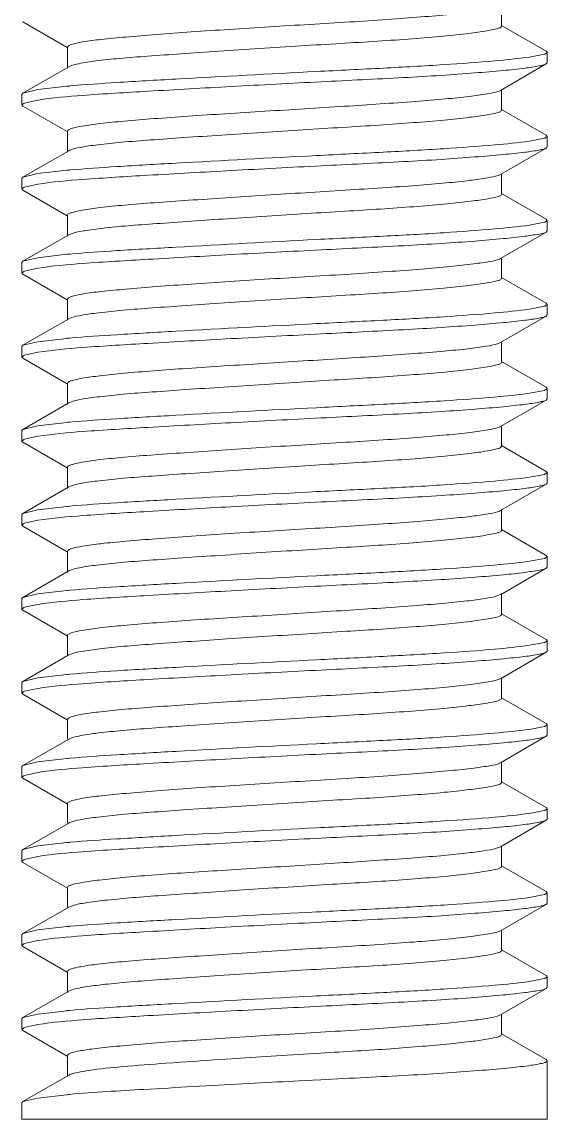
# Model space of a CAD drawing. Header units: millimetres. Extents: x 1991 to 2585, y -545 to -125.
# Drawn here: x 2374.75 to 2379.75, y -478.01 to -467.57 of the extents above; entities that cross this region are included whole.
import ezdxf

# ---------------------------------------------------------------- set-up
doc = ezdxf.new("R2010")
doc.units = ezdxf.units.MM
doc.header["$LTSCALE"] = 0.1
doc.layers.get('0').update_dxf_attribs({"lineweight": 13})

msp = doc.modelspace()

# ---------------------------------------------------------------- linework, layer by layer
at = {"color": 7, "linetype": 'Continuous'}
for p, q in [((2379.317, -467.611), (2379.317, -467.423)), ((2374.759, -467.571), (2375.181, -467.815)), ((2379.741, -467.849), (2379.317, -467.604)), ((2375.184, -467.811), (2375.184, -468.011)), ((2379.726, -467.878), (2379.583, -467.905)), ((2379.75, -467.861), (2379.729, -467.877)), ((2379.741, -467.849), (2379.75, -467.86)), ((2379.75, -467.86), (2379.75, -467.96)), ((2375.202, -467.994), (2375.196, -467.997)), ((2379.307, -468.223), (2379.742, -467.971)), ((2379.742, -467.971), (2379.75, -467.96)), ((2375.196, -467.997), (2374.76, -468.249)), ((2375.178, -468.183), (2374.903, -468.215)), ((2374.76, -468.249), (2374.75, -468.26)), ((2374.75, -468.26), (2374.75, -468.36)), ((2374.903, -468.215), (2374.76, -468.249)), ((2379.307, -468.222), (2379.284, -468.232)), ((2379.317, -468.411), (2379.317, -468.223)), ((2374.759, -468.371), (2374.75, -468.36)), ((2374.751, -468.361), (2374.768, -468.346)), ((2374.759, -468.371), (2375.181, -468.615)), ((2374.768, -468.346), (2374.774, -468.343)), ((2374.774, -468.343), (2374.903, -468.315)), ((2379.741, -468.649), (2379.317, -468.404)), ((2375.184, -468.611), (2375.184, -468.811)), ((2379.726, -468.678), (2379.583, -468.705)), ((2379.75, -468.661), (2379.728, -468.677)), ((2379.741, -468.649), (2379.75, -468.66)), ((2379.75, -468.66), (2379.75, -468.76)), ((2375.196, -468.797), (2374.76, -469.049)), ((2375.208, -468.791), (2375.196, -468.797)), ((2379.307, -469.023), (2379.742, -468.771)), ((2379.742, -468.771), (2379.75, -468.76)), ((2374.903, -469.015), (2374.76, -469.049)), ((2375.178, -468.983), (2374.903, -469.015)), ((2379.307, -469.022), (2379.286, -469.031)), ((2379.317, -469.211), (2379.317, -469.023)), ((2374.76, -469.049), (2374.75, -469.06)), ((2374.75, -469.06), (2374.75, -469.16)), ((2374.768, -469.146), (2374.774, -469.143)), ((2374.774, -469.143), (2374.903, -469.115)), ((2374.75, -469.161), (2374.768, -469.146)), ((2374.759, -469.171), (2374.75, -469.16)), ((2374.759, -469.171), (2375.181, -469.415)), ((2379.741, -469.449), (2379.317, -469.204)), ((2375.184, -469.411), (2375.184, -469.611)), ((2379.741, -469.449), (2379.75, -469.46)), ((2379.726, -469.478), (2379.582, -469.505)), ((2379.75, -469.461), (2379.729, -469.477)), ((2379.742, -469.571), (2379.75, -469.56)), ((2379.75, -469.46), (2379.75, -469.56)), ((2375.196, -469.597), (2374.76, -469.849)), ((2375.24, -469.58), (2375.196, -469.597)), ((2379.307, -469.823), (2379.742, -469.571)), ((2374.76, -469.849), (2374.75, -469.86)), ((2374.75, -469.86), (2374.75, -469.96)), ((2374.903, -469.815), (2374.76, -469.849)), ((2375.178, -469.783), (2374.903, -469.815)), ((2379.307, -469.823), (2379.298, -469.828)), ((2379.317, -470.011), (2379.317, -469.823)), ((2374.759, -469.971), (2374.75, -469.96)), ((2374.751, -469.961), (2374.768, -469.946)), ((2374.759, -469.971), (2375.181, -470.215)), ((2374.768, -469.946), (2374.774, -469.943)), ((2374.774, -469.943), (2374.903, -469.915)), ((2379.741, -470.249), (2379.317, -470.004)), ((2375.184, -470.211), (2375.184, -470.411)), ((2379.726, -470.278), (2379.583, -470.305)), ((2379.75, -470.261), (2379.729, -470.277)), ((2379.741, -470.249), (2379.75, -470.26)), ((2379.75, -470.26), (2379.75, -470.36)), ((2375.196, -470.397), (2374.76, -470.649)), ((2375.203, -470.393), (2375.196, -470.397)), ((2379.307, -470.623), (2379.742, -470.371)), ((2379.742, -470.371), (2379.75, -470.36)), ((2375.178, -470.583), (2374.903, -470.615)), ((2374.76, -470.649), (2374.75, -470.66)), ((2374.75, -470.66), (2374.75, -470.76)), ((2374.903, -470.615), (2374.76, -470.649)), ((2379.307, -470.622), (2379.279, -470.634)), ((2379.317, -470.811), (2379.317, -470.623)), ((2374.759, -470.771), (2374.75, -470.76)), ((2374.751, -470.761), (2374.768, -470.746)), ((2374.759, -470.771), (2375.181, -471.015)), ((2374.768, -470.746), (2374.774, -470.743)), ((2374.774, -470.743), (2374.903, -470.715)), ((2379.741, -471.049), (2379.317, -470.804)), ((2375.184, -471.011), (2375.184, -471.211)), ((2379.726, -471.078), (2379.583, -471.105)), ((2379.75, -471.061), (2379.728, -471.077)), ((2379.741, -471.049), (2379.75, -471.06)), ((2379.75, -471.06), (2379.75, -471.16)), ((2375.196, -471.197), (2374.76, -471.449)), ((2375.214, -471.189), (2375.196, -471.197)), ((2379.307, -471.423), (2379.742, -471.171)), ((2379.742, -471.171), (2379.75, -471.16)), ((2374.903, -471.415), (2374.76, -471.449)), ((2375.178, -471.383), (2374.903, -471.415)), ((2379.307, -471.422), (2379.287, -471.431)), ((2379.317, -471.611), (2379.317, -471.423)), ((2374.76, -471.449), (2374.75, -471.46)), ((2374.75, -471.46), (2374.75, -471.56)), ((2374.751, -471.561), (2374.768, -471.546)), ((2374.768, -471.546), (2374.774, -471.543)), ((2374.774, -471.543), (2374.903, -471.515)), ((2374.759, -471.571), (2374.75, -471.56)), ((2374.759, -471.571), (2375.181, -471.815)), ((2379.741, -471.849), (2379.317, -471.604)), ((2375.184, -471.811), (2375.184, -472.011)), ((2379.741, -471.849), (2379.75, -471.86)), ((2379.75, -471.86), (2379.75, -471.96)), ((2379.726, -471.878), (2379.582, -471.905)), ((2379.75, -471.861), (2379.729, -471.877)), ((2379.742, -471.971), (2379.75, -471.96)), ((2375.196, -471.997), (2374.894, -472.172)), ((2375.214, -471.989), (2375.196, -471.997)), ((2379.307, -472.223), (2379.742, -471.971)), ((2374.894, -472.172), (2374.76, -472.249)), ((2374.76, -472.249), (2374.75, -472.26)), ((2374.75, -472.26), (2374.75, -472.36)), ((2374.903, -472.215), (2374.76, -472.249)), ((2375.178, -472.183), (2374.903, -472.215)), ((2379.307, -472.223), (2379.298, -472.227)), ((2379.317, -472.411), (2379.317, -472.211)), ((2374.75, -472.361), (2374.768, -472.346)), ((2374.759, -472.371), (2374.75, -472.36)), ((2374.759, -472.371), (2375.181, -472.615)), ((2374.768, -472.346), (2374.774, -472.343)), ((2374.774, -472.343), (2374.903, -472.315)), ((2379.741, -472.649), (2379.317, -472.404)), ((2375.184, -472.611), (2375.184, -472.811)), ((2379.726, -472.678), (2379.583, -472.705)), ((2379.75, -472.661), (2379.729, -472.677)), ((2379.741, -472.649), (2379.75, -472.66)), ((2379.75, -472.66), (2379.75, -472.76)), ((2375.196, -472.797), (2374.76, -473.049)), ((2375.205, -472.792), (2375.196, -472.797)), ((2379.307, -473.023), (2379.742, -472.771)), ((2379.742, -472.771), (2379.75, -472.76)), ((2375.178, -472.983), (2374.903, -473.015)), ((2374.76, -473.049), (2374.75, -473.06)), ((2374.75, -473.06), (2374.75, -473.16)), ((2374.903, -473.015), (2374.76, -473.049)), ((2379.307, -473.022), (2379.274, -473.035)), ((2379.317, -473.211), (2379.317, -473.011)), ((2374.759, -473.171), (2374.75, -473.16)), ((2374.751, -473.161), (2374.768, -473.146)), ((2374.759, -473.171), (2375.181, -473.415)), ((2374.768, -473.146), (2374.774, -473.143)), ((2374.774, -473.143), (2374.903, -473.115)), ((2379.741, -473.449), (2379.317, -473.204)), ((2375.184, -473.411), (2375.184, -473.597)), ((2379.726, -473.478), (2379.583, -473.505)), ((2379.75, -473.461), (2379.729, -473.477)), ((2379.741, -473.449), (2379.75, -473.46)), ((2379.75, -473.46), (2379.75, -473.56)), ((2375.196, -473.597), (2374.76, -473.849)), ((2375.224, -473.585), (2375.196, -473.597)), ((2379.307, -473.823), (2379.742, -473.571)), ((2379.742, -473.571), (2379.75, -473.56)), ((2374.903, -473.815), (2374.76, -473.849)), ((2375.178, -473.783), (2374.903, -473.815)), ((2379.307, -473.822), (2379.289, -473.83)), ((2379.317, -474.011), (2379.317, -473.811)), ((2374.76, -473.849), (2374.75, -473.86)), ((2374.75, -473.86), (2374.75, -473.96)), ((2374.751, -473.961), (2374.768, -473.946)), ((2374.768, -473.946), (2374.774, -473.943)), ((2374.774, -473.943), (2374.903, -473.915)), ((2374.759, -473.971), (2374.75, -473.96)), ((2374.759, -473.971), (2375.181, -474.215)), ((2379.741, -474.249), (2379.317, -474.004)), ((2375.184, -474.211), (2375.184, -474.397)), ((2379.75, -474.261), (2379.728, -474.277)), ((2379.741, -474.249), (2379.75, -474.26)), ((2379.75, -474.26), (2379.75, -474.36)), ((2379.726, -474.278), (2379.582, -474.305)), ((2379.742, -474.371), (2379.75, -474.36)), ((2375.196, -474.397), (2374.76, -474.649)), ((2375.202, -474.394), (2375.196, -474.397)), ((2379.307, -474.623), (2379.742, -474.371)), ((2374.76, -474.649), (2374.75, -474.66)), ((2374.75, -474.66), (2374.75, -474.76)), ((2374.903, -474.615), (2374.76, -474.649)), ((2375.178, -474.583), (2374.903, -474.615)), ((2379.307, -474.623), (2379.299, -474.627)), ((2379.317, -474.811), (2379.317, -474.623)), ((2374.759, -474.771), (2374.75, -474.76)), ((2374.751, -474.761), (2374.768, -474.746)), ((2374.759, -474.771), (2375.181, -475.015)), ((2374.768, -474.746), (2374.774, -474.743)), ((2374.774, -474.743), (2374.903, -474.715)), ((2379.741, -475.049), (2379.317, -474.804)), ((2375.184, -475.011), (2375.184, -475.197)), ((2379.726, -475.078), (2379.583, -475.105)), ((2379.75, -475.061), (2379.729, -475.077)), ((2379.741, -475.049), (2379.75, -475.06)), ((2379.75, -475.06), (2379.75, -475.16)), ((2375.196, -475.197), (2374.76, -475.449)), ((2375.208, -475.191), (2375.196, -475.197)), ((2379.307, -475.423), (2379.742, -475.171)), ((2379.742, -475.171), (2379.75, -475.16)), ((2375.178, -475.383), (2374.903, -475.415)), ((2374.76, -475.449), (2374.75, -475.46)), ((2374.75, -475.46), (2374.75, -475.56)), ((2374.903, -475.415), (2374.76, -475.449)), ((2374.774, -475.543), (2374.903, -475.515)), ((2379.307, -475.422), (2379.268, -475.437)), ((2379.317, -475.611), (2379.317, -475.423)), ((2374.759, -475.571), (2374.75, -475.56)), ((2374.751, -475.561), (2374.768, -475.546)), ((2374.759, -475.571), (2375.184, -475.817)), ((2374.768, -475.546), (2374.774, -475.543)), ((2379.741, -475.849), (2379.317, -475.604)), ((2375.184, -475.811), (2375.184, -475.997)), ((2379.726, -475.878), (2379.583, -475.905)), ((2379.75, -475.861), (2379.729, -475.877)), ((2379.741, -475.849), (2379.75, -475.86)), ((2379.75, -475.86), (2379.75, -475.96)), ((2375.196, -475.997), (2374.76, -476.249)), ((2375.247, -475.978), (2375.196, -475.997)), ((2379.307, -476.223), (2379.742, -475.971)), ((2379.742, -475.971), (2379.75, -475.96)), ((2374.903, -476.215), (2374.76, -476.249)), ((2375.178, -476.183), (2374.903, -476.215)), ((2379.307, -476.222), (2379.29, -476.23)), ((2379.317, -476.411), (2379.317, -476.223)), ((2374.76, -476.249), (2374.75, -476.26)), ((2374.75, -476.26), (2374.75, -476.36)), ((2374.75, -476.361), (2374.768, -476.346)), ((2374.768, -476.346), (2374.774, -476.343)), ((2374.774, -476.343), (2374.903, -476.315)), ((2374.759, -476.371), (2374.75, -476.36)), ((2374.759, -476.371), (2375.181, -476.615)), ((2379.741, -476.649), (2379.317, -476.404)), ((2375.184, -476.611), (2375.184, -476.811)), ((2379.75, -476.661), (2379.728, -476.677)), ((2379.741, -476.649), (2379.75, -476.66)), ((2379.75, -476.66), (2379.75, -476.76)), ((2379.726, -476.678), (2379.582, -476.705)), ((2379.742, -476.771), (2379.75, -476.76)), ((2375.196, -476.797), (2374.76, -477.049)), ((2375.203, -476.793), (2375.196, -476.797)), ((2379.307, -477.023), (2379.742, -476.771)), ((2374.76, -477.049), (2374.75, -477.06)), ((2374.75, -477.06), (2374.75, -477.16)), ((2374.903, -477.015), (2374.76, -477.049)), ((2375.178, -476.983), (2374.903, -477.015)), ((2379.307, -477.023), (2379.299, -477.027)), ((2379.317, -477.211), (2379.317, -477.023)), ((2374.759, -477.171), (2374.75, -477.161)), ((2374.751, -477.161), (2374.769, -477.145)), ((2374.759, -477.171), (2375.181, -477.415)), ((2374.769, -477.145), (2374.776, -477.142)), ((2374.776, -477.142), (2374.903, -477.115)), ((2379.741, -477.449), (2379.317, -477.204)), ((2377.595, -477.387), (2377.43, -477.397)), ((2375.184, -477.411), (2375.184, -477.611)), ((2376.746, -477.441), (2376.641, -477.448)), ((2376.829, -477.436), (2376.746, -477.441)), ((2377.173, -477.413), (2376.829, -477.436)), ((2377.43, -477.397), (2377.173, -477.413)), ((2379.741, -477.449), (2379.75, -477.46)), ((2379.75, -477.46), (2379.75, -478.015)), ((2375.196, -477.597), (2374.76, -477.849)), ((2375.213, -477.589), (2375.196, -477.597)), ((2377.188, -477.662), (2376.853, -477.68)), ((2377.237, -477.659), (2377.188, -477.662)), ((2377.44, -477.649), (2377.237, -477.659)), ((2377.597, -477.641), (2377.44, -477.649)), ((2375.178, -477.783), (2374.903, -477.815)), ((2374.76, -477.849), (2374.75, -477.861)), ((2374.75, -477.86), (2374.75, -478.015)), ((2374.903, -477.815), (2374.76, -477.849)), ((2379.75, -478.015), (2374.751, -478.015))]:
    msp.add_line(p, q, dxfattribs=at)
for centre, radius, start, end in [((2379.676, -467.729), 0.157, 288.515, 289.5557), ((2376.033, -477.413), 9.269, 95.1226, 95.2904), ((2379.676, -468.532), 0.154, 288.6835, 289.7387), ((2376.023, -478.095), 9.151, 95.1281, 95.2982), ((2379.678, -469.336), 0.15, 288.6095, 289.6915), ((2376.032, -478.991), 9.248, 95.1264, 95.295), ((2379.677, -470.131), 0.155, 288.4822, 289.5352), ((2376.034, -479.829), 9.286, 95.1225, 95.29), ((2379.676, -470.93), 0.156, 288.6481, 289.6925), ((2376.019, -480.455), 9.111, 95.1247, 95.2955), ((2379.678, -471.735), 0.151, 288.6665, 289.742), ((2376.032, -481.392), 9.248, 95.1268, 95.2952), ((2379.678, -472.533), 0.152, 288.4889, 289.5576), ((2376.033, -482.222), 9.278, 95.1182, 95.286), ((2379.676, -473.329), 0.157, 288.5815, 289.6217), ((2376.02, -482.874), 9.13, 95.1211, 95.2916), ((2379.677, -474.132), 0.153, 288.6961, 289.755), ((2376.037, -483.862), 9.319, 95.1207, 95.2879), ((2379.678, -474.936), 0.15, 288.5342, 289.6181), ((2376.036, -484.654), 9.31, 95.1193, 95.2865), ((2379.676, -475.73), 0.156, 288.5215, 289.5662), ((2376.022, -485.297), 9.153, 95.1187, 95.2888), ((2379.676, -476.53), 0.156, 288.6815, 289.7267), ((2376.03, -486.177), 9.234, 95.1236, 95.2922), ((2376.036, -487.038), 9.295, 95.1295, 95.2969)]:
    msp.add_arc(centre, radius, start, end, dxfattribs=at)
for points, knots in [([(2379.297, -467.428), (2379.269, -467.44), (2379.186, -467.455), (2379.03, -467.478), (2378.81, -467.501), (2378.537, -467.525), (2378.218, -467.549), (2377.737, -467.58), (2377.235, -467.609), (2376.731, -467.641), (2376.372, -467.665), (2376.043, -467.689), (2375.757, -467.712), (2375.523, -467.734), (2375.35, -467.755), (2375.244, -467.777), (2375.197, -467.793), (2375.184, -467.805), (2375.184, -467.81)], [0, 0, 0, 0, 0.022286, 0.060773, 0.114595, 0.181709, 0.259707, 0.346043, 0.531268, 0.623723, 0.711803, 0.792318, 0.862405, 0.919833, 0.962497, 0.989054, 0.996285, 1, 1, 1, 1]), ([(2379.317, -467.611), (2379.317, -467.615), (2379.305, -467.626), (2379.259, -467.64), (2379.156, -467.661), (2378.984, -467.683), (2378.746, -467.708), (2378.457, -467.732), (2378.131, -467.755), (2377.776, -467.776), (2377.401, -467.799), (2377.013, -467.824), (2376.632, -467.849), (2376.278, -467.873), (2375.962, -467.895), (2375.692, -467.916), (2375.473, -467.938), (2375.315, -467.963), (2375.23, -467.98), (2375.202, -467.994)], [0, 0, 0, 0, 0.003416, 0.010153, 0.035619, 0.07814, 0.136625, 0.208203, 0.288343, 0.373492, 0.465358, 0.560799, 0.654633, 0.741853, 0.818149, 0.883634, 0.937986, 0.97752, 1, 1, 1, 1]), ([(2374.903, -468.315), (2375.044, -468.293), (2375.393, -468.263), (2376.007, -468.227), (2376.764, -468.184), (2377.575, -468.141), (2378.241, -468.109), (2378.729, -468.081), (2379.046, -468.058), (2379.312, -468.036), (2379.516, -468.015), (2379.644, -467.997), (2379.711, -467.982), (2379.734, -467.975), (2379.742, -467.971)], [0, 0, 0, 0, 0.088257, 0.216619, 0.380132, 0.556662, 0.718374, 0.792398, 0.858913, 0.914647, 0.957246, 0.985578, 0.994439, 1, 1, 1, 1]), ([(2379.583, -467.905), (2379.473, -467.92), (2379.202, -467.947), (2378.739, -467.981), (2378.172, -468.012), (2377.32, -468.054), (2376.474, -468.1), (2375.691, -468.144), (2375.354, -468.167), (2375.205, -468.18)], [0, 0, 0, 0, 0.075632, 0.186036, 0.317921, 0.463384, 0.769372, 0.897447, 1, 1, 1, 1]), ([(2379.284, -468.232), (2379.25, -468.244), (2379.159, -468.261), (2378.992, -468.283), (2378.765, -468.306), (2378.369, -468.338), (2377.796, -468.376), (2377.191, -468.413), (2376.695, -468.444), (2376.343, -468.467), (2376.021, -468.49), (2375.742, -468.512), (2375.513, -468.536), (2375.346, -468.557), (2375.243, -468.578), (2375.197, -468.593), (2375.184, -468.605), (2375.184, -468.609)], [0, 0, 0, 0, 0.025699, 0.067039, 0.122763, 0.191245, 0.356354, 0.540269, 0.631451, 0.717962, 0.796966, 0.86567, 0.921748, 0.963545, 0.989561, 0.996505, 1, 1, 1, 1]), ([(2379.317, -468.411), (2379.317, -468.415), (2379.305, -468.426), (2379.26, -468.44), (2379.158, -468.46), (2378.989, -468.482), (2378.754, -468.507), (2378.468, -468.531), (2378.145, -468.554), (2377.794, -468.575), (2377.294, -468.605), (2376.789, -468.638), (2376.304, -468.671), (2375.987, -468.693), (2375.715, -468.714), (2375.492, -468.736), (2375.328, -468.76), (2375.239, -468.778), (2375.208, -468.791)], [0, 0, 0, 0, 0.003439, 0.010108, 0.035235, 0.077284, 0.135067, 0.205847, 0.285341, 0.369838, 0.46087, 0.649267, 0.736677, 0.813532, 0.879507, 0.934808, 0.975778, 1, 1, 1, 1]), ([(2379.583, -468.705), (2379.473, -468.721), (2379.202, -468.747), (2378.738, -468.781), (2378.172, -468.812), (2377.32, -468.854), (2376.474, -468.9), (2375.691, -468.945), (2375.354, -468.967), (2375.205, -468.98)], [0, 0, 0, 0, 0.075661, 0.18599, 0.318001, 0.463383, 0.769335, 0.897449, 1, 1, 1, 1]), ([(2374.903, -469.115), (2375.044, -469.093), (2375.393, -469.063), (2376.007, -469.027), (2376.764, -468.984), (2377.575, -468.941), (2378.241, -468.909), (2378.729, -468.881), (2379.046, -468.858), (2379.312, -468.836), (2379.516, -468.815), (2379.644, -468.797), (2379.711, -468.783), (2379.734, -468.775), (2379.742, -468.771)], [0, 0, 0, 0, 0.088281, 0.21663, 0.38013, 0.556657, 0.718415, 0.792394, 0.858886, 0.914619, 0.957236, 0.985569, 0.994404, 1, 1, 1, 1]), ([(2379.286, -469.031), (2379.253, -469.042), (2379.163, -469.059), (2378.997, -469.082), (2378.772, -469.106), (2378.494, -469.129), (2378.174, -469.151), (2377.694, -469.181), (2377.197, -469.212), (2376.7, -469.244), (2376.347, -469.268), (2376.024, -469.29), (2375.744, -469.312), (2375.515, -469.334), (2375.36, -469.355), (2375.269, -469.372), (2375.224, -469.385), (2375.197, -469.394), (2375.183, -469.406), (2375.184, -469.41)], [0, 0, 0, 0, 0.025053, 0.066138, 0.121711, 0.189874, 0.268521, 0.354873, 0.538869, 0.630298, 0.717055, 0.796146, 0.865045, 0.921318, 0.963094, 0.978211, 0.98934, 0.996456, 1, 1, 1, 1]), ([(2379.317, -469.211), (2379.317, -469.215), (2379.306, -469.226), (2379.263, -469.239), (2379.167, -469.259), (2379.005, -469.28), (2378.782, -469.304), (2378.509, -469.328), (2378.199, -469.35), (2377.861, -469.371), (2377.376, -469.4), (2376.775, -469.439), (2376.202, -469.478), (2375.802, -469.507), (2375.567, -469.528), (2375.384, -469.551), (2375.28, -469.569), (2375.24, -469.58)], [0, 0, 0, 0, 0.003358, 0.009724, 0.033811, 0.073939, 0.129377, 0.19755, 0.274665, 0.356695, 0.444772, 0.630195, 0.797051, 0.864983, 0.923326, 0.969352, 1, 1, 1, 1]), ([(2379.582, -469.505), (2379.473, -469.52), (2379.202, -469.547), (2378.738, -469.581), (2378.172, -469.612), (2377.32, -469.653), (2376.474, -469.7), (2375.691, -469.745), (2375.354, -469.767), (2375.205, -469.78)], [0, 0, 0, 0, 0.075637, 0.185989, 0.318081, 0.463373, 0.769403, 0.897626, 1, 1, 1, 1]), ([(2374.903, -469.915), (2375.044, -469.893), (2375.393, -469.863), (2376.007, -469.827), (2376.764, -469.784), (2377.575, -469.741), (2378.241, -469.709), (2378.729, -469.681), (2379.046, -469.659), (2379.312, -469.636), (2379.516, -469.616), (2379.651, -469.594), (2379.722, -469.583), (2379.742, -469.571)], [0, 0, 0, 0, 0.088296, 0.21662, 0.380126, 0.556673, 0.718424, 0.792393, 0.858897, 0.914608, 0.957252, 0.985571, 1, 1, 1, 1]), ([(2379.298, -469.828), (2379.27, -469.84), (2379.187, -469.855), (2379.031, -469.878), (2378.812, -469.9), (2378.539, -469.925), (2378.22, -469.949), (2377.739, -469.98), (2377.237, -470.009), (2376.733, -470.041), (2376.373, -470.065), (2376.044, -470.089), (2375.758, -470.112), (2375.523, -470.134), (2375.35, -470.155), (2375.244, -470.177), (2375.197, -470.193), (2375.184, -470.205), (2375.184, -470.21)], [0, 0, 0, 0, 0.022165, 0.060536, 0.114253, 0.181319, 0.259291, 0.345623, 0.530919, 0.62342, 0.711557, 0.792147, 0.862294, 0.919772, 0.962493, 0.989063, 0.996289, 1, 1, 1, 1]), ([(2379.317, -470.011), (2379.317, -470.015), (2379.305, -470.026), (2379.26, -470.04), (2379.157, -470.06), (2378.985, -470.083), (2378.749, -470.107), (2378.46, -470.132), (2378.135, -470.155), (2377.781, -470.175), (2377.278, -470.207), (2376.771, -470.239), (2376.285, -470.273), (2375.969, -470.294), (2375.698, -470.316), (2375.478, -470.338), (2375.318, -470.362), (2375.232, -470.38), (2375.203, -470.393)], [0, 0, 0, 0, 0.003409, 0.010107, 0.035492, 0.077873, 0.136167, 0.207521, 0.287524, 0.372415, 0.464095, 0.653133, 0.740381, 0.816894, 0.882473, 0.937096, 0.977022, 1, 1, 1, 1]), ([(2374.903, -470.715), (2375.044, -470.693), (2375.393, -470.663), (2376.007, -470.627), (2376.764, -470.584), (2377.575, -470.541), (2378.241, -470.509), (2378.729, -470.481), (2379.046, -470.458), (2379.312, -470.436), (2379.516, -470.415), (2379.644, -470.397), (2379.711, -470.382), (2379.734, -470.375), (2379.742, -470.371)], [0, 0, 0, 0, 0.088278, 0.216596, 0.380104, 0.556651, 0.718366, 0.792378, 0.858871, 0.914567, 0.957222, 0.985529, 0.994398, 1, 1, 1, 1]), ([(2379.583, -470.305), (2379.473, -470.32), (2379.202, -470.347), (2378.739, -470.381), (2378.172, -470.412), (2377.32, -470.454), (2376.474, -470.5), (2375.691, -470.545), (2375.354, -470.567), (2375.205, -470.58)], [0, 0, 0, 0, 0.075628, 0.186011, 0.317945, 0.463383, 0.76934, 0.897468, 1, 1, 1, 1]), ([(2379.279, -470.634), (2379.244, -470.645), (2379.15, -470.662), (2378.98, -470.685), (2378.751, -470.707), (2378.353, -470.739), (2377.78, -470.776), (2377.178, -470.814), (2376.684, -470.845), (2376.334, -470.868), (2376.014, -470.89), (2375.737, -470.913), (2375.511, -470.936), (2375.344, -470.958), (2375.242, -470.978), (2375.197, -470.994), (2375.184, -471.005), (2375.184, -471.009)], [0, 0, 0, 0, 0.026718, 0.068903, 0.125257, 0.194151, 0.359478, 0.54295, 0.633748, 0.719806, 0.798337, 0.866604, 0.922291, 0.963787, 0.989636, 0.996532, 1, 1, 1, 1]), ([(2379.317, -470.811), (2379.317, -470.815), (2379.305, -470.826), (2379.261, -470.84), (2379.16, -470.86), (2378.992, -470.882), (2378.76, -470.906), (2378.477, -470.93), (2378.157, -470.953), (2377.809, -470.974), (2377.311, -471.004), (2376.809, -471.037), (2376.324, -471.07), (2376.007, -471.092), (2375.733, -471.112), (2375.507, -471.135), (2375.339, -471.158), (2375.247, -471.176), (2375.214, -471.189)], [0, 0, 0, 0, 0.003408, 0.010025, 0.034907, 0.076553, 0.133807, 0.204015, 0.283009, 0.366952, 0.457337, 0.645105, 0.732634, 0.809936, 0.876332, 0.932323, 0.974393, 1, 1, 1, 1]), ([(2379.583, -471.105), (2379.473, -471.121), (2379.202, -471.147), (2378.739, -471.181), (2378.172, -471.212), (2377.32, -471.254), (2376.474, -471.3), (2375.691, -471.345), (2375.354, -471.367), (2375.205, -471.38)], [0, 0, 0, 0, 0.075672, 0.185986, 0.317952, 0.463383, 0.769328, 0.897421, 1, 1, 1, 1]), ([(2374.903, -471.515), (2375.044, -471.493), (2375.393, -471.463), (2376.007, -471.427), (2376.764, -471.384), (2377.575, -471.341), (2378.241, -471.309), (2378.729, -471.281), (2379.046, -471.259), (2379.312, -471.236), (2379.516, -471.215), (2379.644, -471.197), (2379.711, -471.182), (2379.734, -471.175), (2379.742, -471.171)], [0, 0, 0, 0, 0.088267, 0.216614, 0.380116, 0.556668, 0.718381, 0.79242, 0.858904, 0.914605, 0.957251, 0.985558, 0.994426, 1, 1, 1, 1]), ([(2379.287, -471.431), (2379.255, -471.442), (2379.166, -471.458), (2379.001, -471.482), (2378.776, -471.505), (2378.499, -471.529), (2378.179, -471.551), (2377.699, -471.581), (2377.202, -471.611), (2376.704, -471.644), (2376.349, -471.668), (2376.026, -471.69), (2375.745, -471.712), (2375.516, -471.734), (2375.361, -471.755), (2375.269, -471.772), (2375.224, -471.785), (2375.197, -471.794), (2375.183, -471.806), (2375.184, -471.81)], [0, 0, 0, 0, 0.024712, 0.06551, 0.120895, 0.188924, 0.267496, 0.353846, 0.537975, 0.629529, 0.716445, 0.795685, 0.864722, 0.92113, 0.962993, 0.978138, 0.989291, 0.996432, 1, 1, 1, 1]), ([(2379.317, -471.611), (2379.317, -471.615), (2379.305, -471.626), (2379.261, -471.64), (2379.16, -471.66), (2378.992, -471.682), (2378.76, -471.706), (2378.477, -471.73), (2378.157, -471.753), (2377.808, -471.774), (2377.311, -471.804), (2376.808, -471.837), (2376.324, -471.87), (2376.006, -471.892), (2375.732, -471.912), (2375.507, -471.935), (2375.339, -471.958), (2375.247, -471.976), (2375.214, -471.989)], [0, 0, 0, 0, 0.003431, 0.010017, 0.034956, 0.076545, 0.133864, 0.204102, 0.283081, 0.366999, 0.457385, 0.645252, 0.732743, 0.810089, 0.876363, 0.93236, 0.974453, 1, 1, 1, 1]), ([(2379.582, -471.905), (2379.473, -471.92), (2379.202, -471.947), (2378.738, -471.981), (2378.172, -472.012), (2377.32, -472.053), (2376.474, -472.1), (2375.691, -472.145), (2375.354, -472.167), (2375.205, -472.18)], [0, 0, 0, 0, 0.075649, 0.186024, 0.318099, 0.463375, 0.769435, 0.897625, 1, 1, 1, 1]), ([(2374.903, -472.315), (2375.044, -472.293), (2375.394, -472.263), (2376.007, -472.227), (2376.764, -472.184), (2377.575, -472.141), (2378.241, -472.109), (2378.729, -472.081), (2379.046, -472.058), (2379.312, -472.036), (2379.516, -472.015), (2379.644, -471.997), (2379.711, -471.983), (2379.734, -471.975), (2379.742, -471.971)], [0, 0, 0, 0, 0.088354, 0.216645, 0.380122, 0.556712, 0.718417, 0.792413, 0.858907, 0.914636, 0.957231, 0.985574, 0.994422, 1, 1, 1, 1]), ([(2379.298, -472.227), (2379.271, -472.24), (2379.188, -472.255), (2379.033, -472.278), (2378.814, -472.3), (2378.541, -472.324), (2378.222, -472.348), (2377.741, -472.38), (2377.239, -472.409), (2376.734, -472.441), (2376.374, -472.465), (2376.045, -472.489), (2375.758, -472.512), (2375.523, -472.534), (2375.35, -472.556), (2375.245, -472.577), (2375.197, -472.593), (2375.184, -472.605), (2375.184, -472.61)], [0, 0, 0, 0, 0.022052, 0.060317, 0.113933, 0.180951, 0.258902, 0.345228, 0.530592, 0.623137, 0.711325, 0.791986, 0.862191, 0.919715, 0.96249, 0.989075, 0.996295, 1, 1, 1, 1]), ([(2379.317, -472.411), (2379.317, -472.415), (2379.305, -472.426), (2379.26, -472.44), (2379.157, -472.46), (2378.987, -472.483), (2378.751, -472.507), (2378.464, -472.531), (2378.139, -472.554), (2377.787, -472.575), (2377.284, -472.606), (2376.778, -472.639), (2376.293, -472.672), (2375.977, -472.694), (2375.705, -472.715), (2375.484, -472.737), (2375.322, -472.761), (2375.235, -472.779), (2375.205, -472.792)], [0, 0, 0, 0, 0.00341, 0.010068, 0.035364, 0.077594, 0.135684, 0.206792, 0.286627, 0.371266, 0.462731, 0.651516, 0.738787, 0.815534, 0.881213, 0.936139, 0.976485, 1, 1, 1, 1]), ([(2374.903, -473.115), (2375.044, -473.093), (2375.394, -473.063), (2376.007, -473.027), (2376.764, -472.984), (2377.575, -472.941), (2378.241, -472.909), (2378.729, -472.881), (2379.046, -472.859), (2379.312, -472.836), (2379.516, -472.816), (2379.651, -472.794), (2379.722, -472.783), (2379.742, -472.771)], [0, 0, 0, 0, 0.088363, 0.216642, 0.380115, 0.556743, 0.718444, 0.792379, 0.858904, 0.914646, 0.957244, 0.985587, 1, 1, 1, 1]), ([(2379.583, -472.705), (2379.473, -472.72), (2379.202, -472.747), (2378.739, -472.781), (2378.172, -472.812), (2377.32, -472.854), (2376.474, -472.9), (2375.691, -472.945), (2375.354, -472.967), (2375.205, -472.98)], [0, 0, 0, 0, 0.075628, 0.185991, 0.317989, 0.463388, 0.769331, 0.897502, 1, 1, 1, 1]), ([(2379.274, -473.035), (2379.237, -473.046), (2379.141, -473.063), (2378.968, -473.086), (2378.736, -473.108), (2378.337, -473.14), (2377.765, -473.177), (2377.164, -473.215), (2376.672, -473.246), (2376.325, -473.268), (2376.008, -473.291), (2375.733, -473.313), (2375.508, -473.336), (2375.343, -473.358), (2375.241, -473.379), (2375.197, -473.394), (2375.184, -473.405), (2375.184, -473.409)], [0, 0, 0, 0, 0.027731, 0.070751, 0.127729, 0.197027, 0.362567, 0.545598, 0.636015, 0.721625, 0.799689, 0.867523, 0.922825, 0.964022, 0.989706, 0.996557, 1, 1, 1, 1]), ([(2379.317, -473.211), (2379.317, -473.215), (2379.305, -473.226), (2379.262, -473.24), (2379.163, -473.259), (2378.998, -473.281), (2378.77, -473.305), (2378.491, -473.329), (2378.175, -473.352), (2377.832, -473.372), (2377.339, -473.403), (2376.734, -473.442), (2376.159, -473.481), (2375.762, -473.51), (2375.533, -473.532), (2375.358, -473.555), (2375.261, -473.573), (2375.224, -473.585)], [0, 0, 0, 0, 0.003367, 0.009887, 0.034393, 0.075395, 0.131822, 0.201121, 0.279326, 0.362365, 0.451761, 0.638497, 0.804263, 0.871289, 0.928374, 0.972165, 1, 1, 1, 1]), ([(2379.583, -473.505), (2379.473, -473.521), (2379.202, -473.547), (2378.739, -473.581), (2378.173, -473.612), (2377.321, -473.654), (2376.474, -473.7), (2375.691, -473.744), (2375.354, -473.767), (2375.205, -473.78)], [0, 0, 0, 0, 0.075678, 0.185977, 0.317929, 0.463383, 0.769317, 0.897418, 1, 1, 1, 1]), ([(2374.903, -473.915), (2375.044, -473.893), (2375.394, -473.863), (2376.007, -473.827), (2376.764, -473.784), (2377.575, -473.741), (2378.241, -473.709), (2378.729, -473.681), (2379.046, -473.658), (2379.312, -473.636), (2379.516, -473.615), (2379.644, -473.597), (2379.712, -473.583), (2379.734, -473.575), (2379.742, -473.571)], [0, 0, 0, 0, 0.088347, 0.216605, 0.380057, 0.556625, 0.71833, 0.792223, 0.858803, 0.91454, 0.957076, 0.98553, 0.994457, 1, 1, 1, 1]), ([(2379.289, -473.83), (2379.257, -473.842), (2379.168, -473.858), (2379.005, -473.881), (2378.78, -473.905), (2378.504, -473.928), (2378.184, -473.951), (2377.704, -473.981), (2377.206, -474.011), (2376.707, -474.044), (2376.352, -474.068), (2376.028, -474.09), (2375.747, -474.112), (2375.517, -474.134), (2375.361, -474.155), (2375.269, -474.172), (2375.224, -474.185), (2375.197, -474.194), (2375.183, -474.206), (2375.184, -474.211)], [0, 0, 0, 0, 0.024399, 0.064926, 0.120136, 0.188044, 0.266545, 0.352894, 0.537145, 0.628815, 0.715877, 0.795259, 0.864423, 0.920958, 0.962902, 0.978071, 0.989244, 0.996408, 1, 1, 1, 1]), ([(2379.317, -474.011), (2379.318, -474.015), (2379.304, -474.026), (2379.259, -474.04), (2379.156, -474.06), (2378.984, -474.083), (2378.746, -474.108), (2378.457, -474.132), (2378.131, -474.155), (2377.776, -474.176), (2377.4, -474.199), (2377.013, -474.224), (2376.632, -474.249), (2376.277, -474.273), (2375.962, -474.295), (2375.692, -474.316), (2375.473, -474.339), (2375.315, -474.363), (2375.23, -474.38), (2375.202, -474.394)], [0, 0, 0, 0, 0.003471, 0.010206, 0.035687, 0.078211, 0.136729, 0.208289, 0.288428, 0.373629, 0.465461, 0.560969, 0.654792, 0.741977, 0.818354, 0.883685, 0.938078, 0.977625, 1, 1, 1, 1]), ([(2379.582, -474.305), (2379.473, -474.32), (2379.202, -474.347), (2378.738, -474.381), (2378.172, -474.412), (2377.32, -474.453), (2376.474, -474.5), (2375.691, -474.544), (2375.354, -474.567), (2375.205, -474.58)], [0, 0, 0, 0, 0.075655, 0.186049, 0.318074, 0.463371, 0.769433, 0.897633, 1, 1, 1, 1]), ([(2374.903, -474.715), (2375.044, -474.693), (2375.393, -474.663), (2376.007, -474.627), (2376.764, -474.584), (2377.575, -474.541), (2378.241, -474.509), (2378.729, -474.481), (2379.046, -474.458), (2379.312, -474.436), (2379.516, -474.415), (2379.644, -474.397), (2379.711, -474.382), (2379.734, -474.375), (2379.742, -474.371)], [0, 0, 0, 0, 0.088262, 0.216568, 0.380109, 0.556645, 0.718339, 0.792316, 0.858877, 0.914613, 0.957204, 0.985537, 0.994412, 1, 1, 1, 1]), ([(2379.299, -474.627), (2379.271, -474.64), (2379.189, -474.655), (2379.034, -474.678), (2378.816, -474.7), (2378.543, -474.724), (2378.224, -474.748), (2377.743, -474.78), (2377.24, -474.809), (2376.735, -474.841), (2376.375, -474.865), (2376.046, -474.889), (2375.759, -474.912), (2375.524, -474.934), (2375.351, -474.956), (2375.245, -474.977), (2375.197, -474.993), (2375.184, -475.004), (2375.184, -475.01)], [0, 0, 0, 0, 0.021946, 0.060113, 0.113632, 0.180604, 0.258536, 0.344856, 0.530286, 0.622873, 0.711108, 0.791834, 0.862095, 0.919661, 0.962489, 0.989089, 0.996302, 1, 1, 1, 1]), ([(2379.317, -474.811), (2379.317, -474.815), (2379.305, -474.826), (2379.26, -474.84), (2379.158, -474.86), (2378.988, -474.882), (2378.754, -474.907), (2378.468, -474.931), (2378.145, -474.954), (2377.794, -474.975), (2377.293, -475.006), (2376.788, -475.038), (2376.303, -475.071), (2375.986, -475.093), (2375.714, -475.114), (2375.491, -475.136), (2375.328, -475.16), (2375.239, -475.178), (2375.208, -475.191)], [0, 0, 0, 0, 0.003413, 0.010033, 0.035207, 0.077239, 0.135069, 0.205867, 0.285444, 0.369809, 0.460968, 0.649407, 0.736779, 0.813738, 0.879589, 0.934893, 0.975802, 1, 1, 1, 1]), ([(2374.903, -475.515), (2375.044, -475.493), (2375.393, -475.463), (2376.007, -475.427), (2376.764, -475.384), (2377.575, -475.341), (2378.241, -475.309), (2378.729, -475.281), (2379.046, -475.258), (2379.312, -475.236), (2379.516, -475.215), (2379.644, -475.197), (2379.711, -475.182), (2379.734, -475.175), (2379.742, -475.171)], [0, 0, 0, 0, 0.088262, 0.216619, 0.380136, 0.556664, 0.718372, 0.792395, 0.858914, 0.914647, 0.957244, 0.985576, 0.994439, 1, 1, 1, 1]), ([(2379.583, -475.105), (2379.473, -475.121), (2379.202, -475.147), (2378.739, -475.181), (2378.172, -475.212), (2377.32, -475.254), (2376.474, -475.3), (2375.691, -475.345), (2375.354, -475.367), (2375.205, -475.38)], [0, 0, 0, 0, 0.075631, 0.185972, 0.318036, 0.463382, 0.769331, 0.897527, 1, 1, 1, 1]), ([(2379.268, -475.437), (2379.23, -475.448), (2379.132, -475.465), (2378.955, -475.487), (2378.721, -475.51), (2378.321, -475.541), (2377.75, -475.578), (2377.15, -475.616), (2376.661, -475.647), (2376.315, -475.669), (2376.001, -475.691), (2375.728, -475.713), (2375.505, -475.736), (2375.341, -475.758), (2375.241, -475.779), (2375.196, -475.794), (2375.184, -475.805), (2375.184, -475.81)], [0, 0, 0, 0, 0.028736, 0.072584, 0.130178, 0.199876, 0.365621, 0.548212, 0.638253, 0.72342, 0.801022, 0.868428, 0.92335, 0.96425, 0.989772, 0.996579, 1, 1, 1, 1]), ([(2379.317, -475.611), (2379.317, -475.615), (2379.306, -475.625), (2379.264, -475.639), (2379.168, -475.658), (2379.008, -475.68), (2378.787, -475.704), (2378.516, -475.727), (2378.208, -475.75), (2377.873, -475.77), (2377.39, -475.799), (2376.791, -475.838), (2376.218, -475.877), (2375.817, -475.905), (2375.581, -475.927), (2375.394, -475.95), (2375.289, -475.967), (2375.247, -475.978)], [0, 0, 0, 0, 0.003312, 0.00966, 0.033521, 0.073411, 0.128418, 0.196146, 0.272934, 0.354502, 0.442186, 0.627036, 0.79436, 0.862615, 0.921531, 0.968265, 1, 1, 1, 1]), ([(2379.583, -475.905), (2379.473, -475.921), (2379.202, -475.947), (2378.739, -475.981), (2378.173, -476.012), (2377.321, -476.054), (2376.474, -476.1), (2375.691, -476.145), (2375.354, -476.167), (2375.205, -476.18)], [0, 0, 0, 0, 0.075679, 0.185969, 0.317938, 0.463383, 0.76933, 0.897438, 1, 1, 1, 1]), ([(2374.903, -476.315), (2375.044, -476.293), (2375.393, -476.263), (2376.007, -476.227), (2376.764, -476.184), (2377.575, -476.141), (2378.241, -476.109), (2378.729, -476.081), (2379.046, -476.058), (2379.312, -476.036), (2379.516, -476.015), (2379.644, -475.997), (2379.711, -475.983), (2379.734, -475.975), (2379.742, -475.971)], [0, 0, 0, 0, 0.08828, 0.21663, 0.38013, 0.556657, 0.718415, 0.792396, 0.858887, 0.914622, 0.957237, 0.985571, 0.994406, 1, 1, 1, 1]), ([(2379.29, -476.23), (2379.258, -476.241), (2379.171, -476.257), (2379.008, -476.28), (2378.784, -476.304), (2378.508, -476.328), (2378.188, -476.351), (2377.708, -476.38), (2377.21, -476.411), (2376.71, -476.444), (2376.355, -476.468), (2376.03, -476.49), (2375.748, -476.512), (2375.518, -476.534), (2375.362, -476.554), (2375.27, -476.572), (2375.224, -476.584), (2375.197, -476.594), (2375.183, -476.606), (2375.184, -476.611)], [0, 0, 0, 0, 0.024113, 0.064383, 0.119429, 0.187228, 0.265661, 0.35201, 0.536375, 0.628151, 0.71535, 0.794865, 0.864146, 0.920801, 0.962821, 0.978012, 0.989202, 0.996385, 1, 1, 1, 1]), ([(2379.317, -476.411), (2379.318, -476.415), (2379.304, -476.426), (2379.26, -476.44), (2379.156, -476.46), (2378.985, -476.483), (2378.748, -476.508), (2378.46, -476.532), (2378.134, -476.555), (2377.78, -476.575), (2377.276, -476.607), (2376.769, -476.639), (2376.283, -476.673), (2375.967, -476.694), (2375.697, -476.716), (2375.477, -476.738), (2375.318, -476.762), (2375.232, -476.78), (2375.203, -476.793)], [0, 0, 0, 0, 0.003451, 0.010183, 0.035577, 0.077978, 0.136325, 0.207778, 0.287646, 0.372725, 0.464412, 0.653519, 0.74072, 0.81731, 0.882705, 0.937284, 0.977181, 1, 1, 1, 1]), ([(2379.582, -476.705), (2379.473, -476.72), (2379.202, -476.747), (2378.738, -476.781), (2378.172, -476.812), (2377.32, -476.854), (2376.474, -476.9), (2375.691, -476.945), (2375.354, -476.967), (2375.205, -476.98)], [0, 0, 0, 0, 0.075643, 0.186099, 0.317893, 0.463422, 0.769445, 0.897504, 1, 1, 1, 1]), ([(2374.903, -477.115), (2375.044, -477.093), (2375.393, -477.063), (2376.007, -477.027), (2376.764, -476.984), (2377.575, -476.941), (2378.241, -476.909), (2378.729, -476.881), (2379.046, -476.859), (2379.312, -476.836), (2379.516, -476.816), (2379.651, -476.794), (2379.722, -476.783), (2379.742, -476.771)], [0, 0, 0, 0, 0.088296, 0.216622, 0.380128, 0.556673, 0.718427, 0.792395, 0.858898, 0.914611, 0.957253, 0.985573, 1, 1, 1, 1]), ([(2379.299, -477.027), (2379.272, -477.04), (2379.189, -477.055), (2379.035, -477.078), (2378.817, -477.1), (2378.545, -477.124), (2378.226, -477.148), (2377.744, -477.18), (2377.242, -477.209), (2376.737, -477.241), (2376.376, -477.265), (2376.046, -477.288), (2375.759, -477.312), (2375.524, -477.334), (2375.365, -477.354), (2375.271, -477.371), (2375.225, -477.383), (2375.198, -477.393), (2375.184, -477.404), (2375.184, -477.41)], [0, 0, 0, 0, 0.021845, 0.059924, 0.113349, 0.180278, 0.258192, 0.344508, 0.530003, 0.62263, 0.710908, 0.791697, 0.862024, 0.919638, 0.962514, 0.977883, 0.989127, 0.996323, 1, 1, 1, 1]), ([(2379.317, -477.211), (2379.317, -477.215), (2379.306, -477.225), (2379.266, -477.238), (2379.175, -477.257), (2379.023, -477.278), (2378.812, -477.301), (2378.552, -477.324), (2378.255, -477.347), (2377.932, -477.367), (2377.71, -477.38), (2377.595, -477.387)], [0, 0, 0, 0, 0.007567, 0.02179, 0.075322, 0.164744, 0.288365, 0.441235, 0.615361, 0.801577, 1, 1, 1, 1]), ([(2376.641, -477.448), (2376.469, -477.46), (2376.157, -477.481), (2375.74, -477.511), (2375.458, -477.54), (2375.294, -477.567), (2375.235, -477.581), (2375.213, -477.589)], [0, 0, 0, 0, 0.360246, 0.652105, 0.874574, 0.950595, 1, 1, 1, 1]), ([(2379.75, -477.461), (2379.75, -477.466), (2379.735, -477.476), (2379.707, -477.483), (2379.658, -477.494), (2379.556, -477.51), (2379.379, -477.53), (2379.115, -477.553), (2378.789, -477.577), (2378.419, -477.599), (2378.017, -477.619), (2377.74, -477.633), (2377.597, -477.641)], [0, 0, 0, 0, 0.006808, 0.020819, 0.043198, 0.074535, 0.164498, 0.288954, 0.442264, 0.616161, 0.801428, 1, 1, 1, 1]), ([(2376.853, -477.68), (2376.539, -477.697), (2375.99, -477.728), (2375.44, -477.759), (2375.205, -477.78)], [0, 0, 0, 0, 0.571304, 1, 1, 1, 1])]:
    msp.add_open_spline(points, degree=3, knots=knots, dxfattribs=at)

doc.saveas('drawing.dxf')
